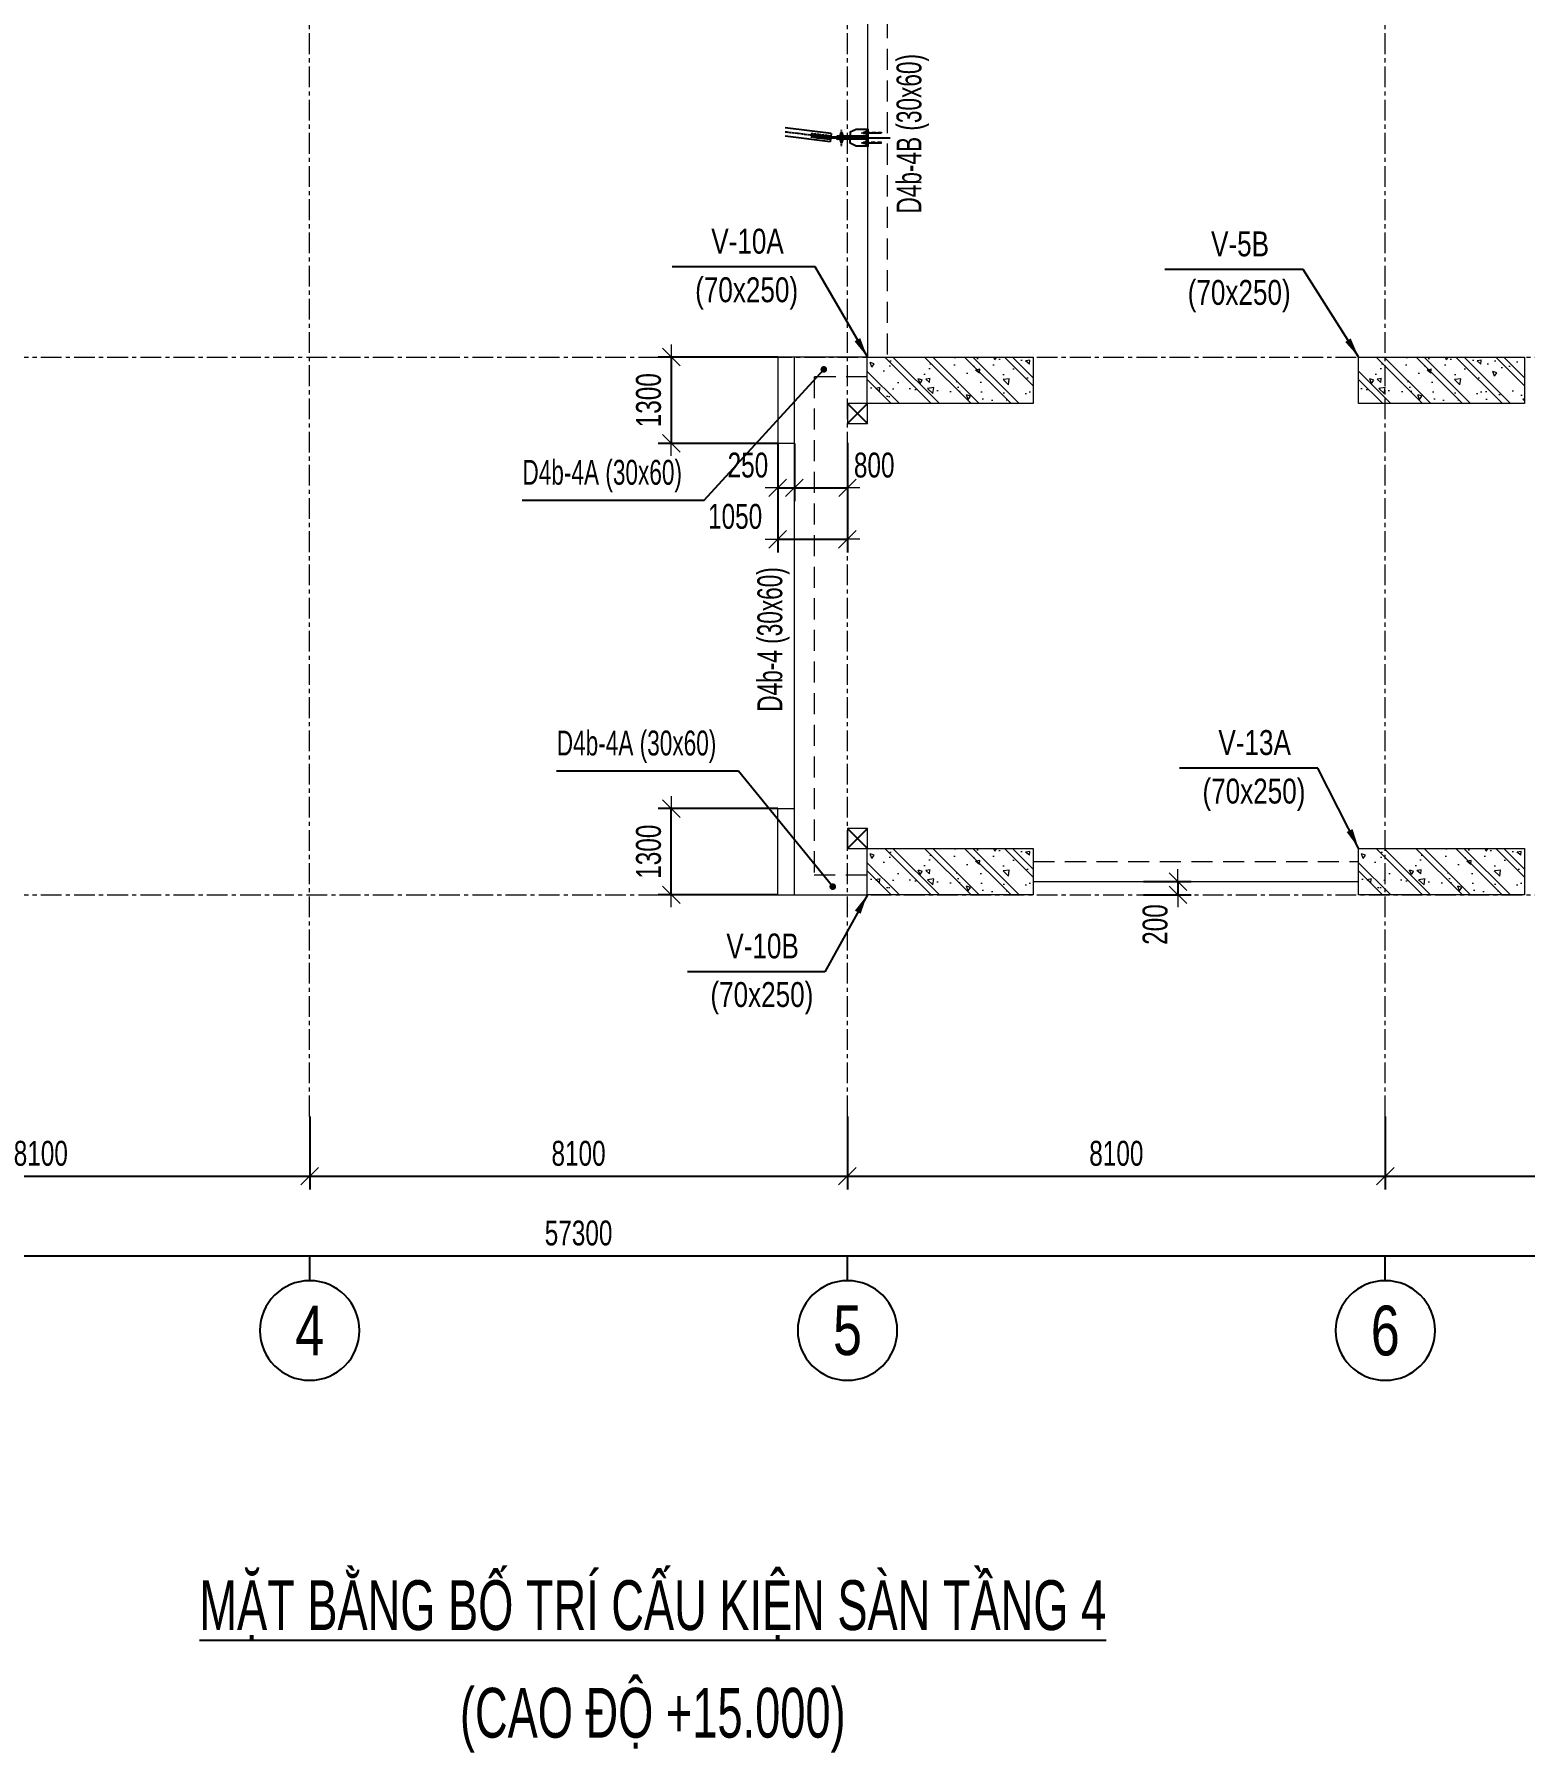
# Model space of a CAD drawing. Header units: millimetres. Extents: x 217991 to 313900, y 2625501 to 2818210.
# Drawn here: x 252753 to 275200, y 2632916 to 2658795 of the extents above; entities that cross this region are included whole.
import ezdxf
from ezdxf.enums import TextEntityAlignment as Align

# ---------------------------------------------------------------- set-up
doc = ezdxf.new("R2010")
doc.units = ezdxf.units.MM
doc.header["$LTSCALE"] = 50
doc.header["$MEASUREMENT"] = 0
doc.linetypes.add('CENTER', pattern=[2, 1.25, -0.25, 0.25, -0.25])
doc.linetypes.add('HIDDEN', pattern=[9.525, 6.35, -3.175])
doc.layers.get('Defpoints').update_dxf_attribs({"lineweight": 9})
for name, color, linetype, lineweight in [('02.CDC.DIM', 1, 'Continuous', 20), ('CDC- COT', 4, 'Continuous', 0), ('CDC- DAM', 3, 'Continuous', 5), ('CDC- TRUC', 5, 'CENTER', 15), ('CDC-LKT', 6, 'CENTER', 15), ('Dim', 8, 'Continuous', 15), ('Dim-off', 8, 'Continuous', 15), ('HIDDEN', 9, 'HIDDEN', 9)]:
    doc.layers.add(name, color=color, linetype=linetype, lineweight=lineweight)
for name, color, linetype in [('CDC.02.DIM', 1, 'Continuous'), ('CHI', 1, 'Continuous'), ('Hatch', 8, 'Continuous'), ('KCS_AXIS', 5, 'CENTER'), ('KCS_BORDER', 3, 'Continuous'), ('KCS_CHI', 1, 'Continuous'), ('KCS_DIM', 1, 'Continuous'), ('KCS_HAN', 1, 'Continuous'), ('KCS_TEXT_TEN COT', 3, 'Continuous'), ('KCS_TEXT_TEN DAM', 2, 'Continuous'), ('KCS_TEXT_TEN_COT', 3, 'Continuous')]:
    doc.layers.add(name, color=color, linetype=linetype)
doc.styles.add('ARIAL_3', font='arial_1.ttf', dxfattribs={"width": 0.85})
doc.styles.add('BIGTEXT', font='VHARIAL.TTF', dxfattribs={"width": 0.8, "height": 1000})
doc.styles.add('KCS_SMTEXT', font='arial_1.ttf', dxfattribs={"width": 0.7})
doc.styles.add('VN simplex', font='arial_1.ttf', dxfattribs={"width": 0.7})
doc.dimstyles.new('DIM A1 1-150 (Time City)', dxfattribs={"dimtxt": 375, "dimasz": 1.25, "dimexe": 200, "dimexo": 0, "dimgap": 150, "dimtad": 1, "dimdec": 1, "dimzin": 13, "dimdsep": 46, "dimtxsty": 'VN simplex', "dimblk1": 'D', "dimblk2": 'D', "dimsah": 1, "dimcen": 0, "dimdle": 50, "dimclrd": 1, "dimclre": 1, "dimclrt": 2, "dimadec": 0, "dimazin": 0, "dimtfac": 1, "dimtdec": 1, "dimtix": 1, "dimtmove": 2, "dimatfit": 3, "dimldrblk": 'D', "dimfxl": 1, "dimtolj": 1, "dimtzin": 13, "dimarcsym": 0})
doc.dimstyles.new('KCS_DIM100', dxfattribs={"dimscale": 100, "dimtxt": 2.5, "dimasz": 3, "dimexe": 1.2, "dimexo": 0, "dimgap": 1, "dimtad": 1, "dimdec": 0, "dimzin": 0, "dimdsep": 46, "dimtxsty": 'KCS_SMTEXT', "dimblk": 'ARCHTICK', "dimcen": 0, "dimdle": 1, "dimclrd": 1, "dimclre": 1, "dimclrt": 2, "dimadec": 0, "dimazin": 0, "dimtfac": 1, "dimtdec": 0, "dimtix": 1, "dimtmove": 2, "dimatfit": 3, "dimfxl": 1, "dimtolj": 1, "dimtzin": 0, "dimarcsym": 0})

# ---------------------------------------------------------------- blocks, each defined once
blk = doc.blocks.new('D')
at = {"layer": 'Dim'}
blk.add_line((150, 0), (-150, 0), dxfattribs=at)
at = {"layer": 'Dim', "color": 3}
blk.add_line((106, 106), (-106, -106), dxfattribs=at)
blk = doc.blocks.new('*D114')
at = {"layer": 'Defpoints', "color": 0, "ltscale": 0.5, "transparency": 16777216}
for p in [(248800, 2642498), (256900, 2642498), (256900, 2641598)]:
    blk.add_point(p, dxfattribs=at)
at = {"layer": 'Dim', "color": 1, "lineweight": -2, "ltscale": 0.5, "transparency": 16777216}
for p, q in [((248800, 2642498), (248800, 2641398)), ((256900, 2642498), (256900, 2641398)), ((248801, 2641598), (256898, 2641598))]:
    blk.add_line(p, q, dxfattribs=at)
at = {"layer": 'Dim', "color": 1, "lineweight": -2, "ltscale": 0.5, "transparency": 16777216, "xscale": 1.25, "yscale": 1.25, "zscale": 1.25, "rotation": 180}
blk.add_blockref('D', (248800, 2641598), dxfattribs=at)
at = {"layer": 'Dim', "color": 1, "lineweight": -2, "ltscale": 0.5, "transparency": 16777216, "xscale": 1.25, "yscale": 1.25, "zscale": 1.25}
blk.add_blockref('D', (256900, 2641598), dxfattribs=at)
at = {"layer": 'Dim', "color": 2, "ltscale": 0.5, "transparency": 16777216, "insert": (252850, 2641940), "char_height": 375, "attachment_point": 5, "style": 'VN simplex'}
blk.add_mtext('\\A1;8100', dxfattribs=at)
blk = doc.blocks.new('*D115')
at = {"layer": 'Defpoints', "color": 0, "ltscale": 0.5, "transparency": 16777216}
for p in [(256900, 2642498), (265000, 2642498), (265000, 2641598)]:
    blk.add_point(p, dxfattribs=at)
at = {"layer": 'Dim', "color": 1, "lineweight": -2, "ltscale": 0.5, "transparency": 16777216}
for p, q in [((256900, 2642498), (256900, 2641398)), ((265000, 2642498), (265000, 2641398)), ((256901, 2641598), (264998, 2641598))]:
    blk.add_line(p, q, dxfattribs=at)
at = {"layer": 'Dim', "color": 1, "lineweight": -2, "ltscale": 0.5, "transparency": 16777216, "xscale": 1.25, "yscale": 1.25, "zscale": 1.25, "rotation": 180}
blk.add_blockref('D', (256900, 2641598), dxfattribs=at)
at = {"layer": 'Dim', "color": 1, "lineweight": -2, "ltscale": 0.5, "transparency": 16777216, "xscale": 1.25, "yscale": 1.25, "zscale": 1.25}
blk.add_blockref('D', (265000, 2641598), dxfattribs=at)
at = {"layer": 'Dim', "color": 2, "ltscale": 0.5, "transparency": 16777216, "insert": (260950, 2641940), "char_height": 375, "attachment_point": 5, "style": 'VN simplex'}
blk.add_mtext('\\A1;8100', dxfattribs=at)
blk = doc.blocks.new('*D116')
at = {"layer": 'Defpoints', "color": 0, "ltscale": 0.5, "transparency": 16777216}
for p in [(265000, 2642498), (273100, 2642498), (273100, 2641598)]:
    blk.add_point(p, dxfattribs=at)
at = {"layer": 'Dim', "color": 1, "lineweight": -2, "ltscale": 0.5, "transparency": 16777216}
for p, q in [((265000, 2642498), (265000, 2641398)), ((273100, 2642498), (273100, 2641398)), ((265001, 2641598), (273098, 2641598))]:
    blk.add_line(p, q, dxfattribs=at)
at = {"layer": 'Dim', "color": 1, "lineweight": -2, "ltscale": 0.5, "transparency": 16777216, "xscale": 1.25, "yscale": 1.25, "zscale": 1.25, "rotation": 180}
blk.add_blockref('D', (265000, 2641598), dxfattribs=at)
at = {"layer": 'Dim', "color": 1, "lineweight": -2, "ltscale": 0.5, "transparency": 16777216, "xscale": 1.25, "yscale": 1.25, "zscale": 1.25}
blk.add_blockref('D', (273100, 2641598), dxfattribs=at)
at = {"layer": 'Dim', "color": 2, "ltscale": 0.5, "transparency": 16777216, "insert": (269050, 2641940), "char_height": 375, "attachment_point": 5, "style": 'VN simplex'}
blk.add_mtext('\\A1;8100', dxfattribs=at)
blk = doc.blocks.new('*D117')
at = {"layer": 'Defpoints', "color": 0, "ltscale": 0.5, "transparency": 16777216}
for p in [(273100, 2642498), (281200, 2642498), (281200, 2641598)]:
    blk.add_point(p, dxfattribs=at)
at = {"layer": 'Dim', "color": 1, "lineweight": -2, "ltscale": 0.5, "transparency": 16777216}
for p, q in [((273100, 2642498), (273100, 2641398)), ((281200, 2642498), (281200, 2641398)), ((273101, 2641598), (281198, 2641598))]:
    blk.add_line(p, q, dxfattribs=at)
at = {"layer": 'Dim', "color": 1, "lineweight": -2, "ltscale": 0.5, "transparency": 16777216, "xscale": 1.25, "yscale": 1.25, "zscale": 1.25, "rotation": 180}
blk.add_blockref('D', (273100, 2641598), dxfattribs=at)
at = {"layer": 'Dim', "color": 1, "lineweight": -2, "ltscale": 0.5, "transparency": 16777216, "xscale": 1.25, "yscale": 1.25, "zscale": 1.25}
blk.add_blockref('D', (281200, 2641598), dxfattribs=at)
at = {"layer": 'Dim', "color": 2, "ltscale": 0.5, "transparency": 16777216, "insert": (277150, 2641940), "char_height": 375, "attachment_point": 5, "style": 'VN simplex'}
blk.add_mtext('\\A1;8100', dxfattribs=at)
blk = doc.blocks.new('*D127')
at = {"layer": 'Defpoints', "color": 0, "ltscale": 0.5, "transparency": 16777216}
for p in [(232300, 2642498), (289600, 2642498), (289600, 2640398)]:
    blk.add_point(p, dxfattribs=at)
at = {"layer": 'Dim', "color": 1, "lineweight": -2, "ltscale": 0.5, "transparency": 16777216}
for p, q in [((232300, 2642498), (232300, 2640198)), ((289600, 2642498), (289600, 2640198)), ((232301, 2640398), (289598, 2640398))]:
    blk.add_line(p, q, dxfattribs=at)
at = {"layer": 'Dim', "color": 1, "lineweight": -2, "ltscale": 0.5, "transparency": 16777216, "xscale": 1.25, "yscale": 1.25, "zscale": 1.25, "rotation": 180}
blk.add_blockref('D', (232300, 2640398), dxfattribs=at)
at = {"layer": 'Dim', "color": 1, "lineweight": -2, "ltscale": 0.5, "transparency": 16777216, "xscale": 1.25, "yscale": 1.25, "zscale": 1.25}
blk.add_blockref('D', (289600, 2640398), dxfattribs=at)
at = {"layer": 'Dim', "color": 2, "ltscale": 0.5, "transparency": 16777216, "insert": (260950, 2640740), "char_height": 375, "attachment_point": 5, "style": 'VN simplex'}
blk.add_mtext('\\A1;57300', dxfattribs=at)
blk = doc.blocks.new('*D133')
at = {"layer": 'Defpoints', "color": 0, "ltscale": 0.5, "transparency": 16777216}
for p in [(263950, 2652641), (265000, 2652641), (265000, 2651191)]:
    blk.add_point(p, dxfattribs=at)
at = {"layer": 'Dim-off', "color": 1, "lineweight": -2, "ltscale": 0.5, "transparency": 16777216}
for p, q in [((263950, 2652641), (263950, 2650991)), ((265000, 2652641), (265000, 2650991)), ((263951, 2651191), (264998, 2651191))]:
    blk.add_line(p, q, dxfattribs=at)
at = {"layer": 'Dim-off', "color": 1, "lineweight": -2, "ltscale": 0.5, "transparency": 16777216, "xscale": 1.25, "yscale": 1.25, "zscale": 1.25, "rotation": 180}
blk.add_blockref('D', (263950, 2651191), dxfattribs=at)
at = {"layer": 'Dim-off', "color": 1, "lineweight": -2, "ltscale": 0.5, "transparency": 16777216, "xscale": 1.25, "yscale": 1.25, "zscale": 1.25}
blk.add_blockref('D', (265000, 2651191), dxfattribs=at)
at = {"layer": 'Dim-off', "color": 2, "ltscale": 0.5, "transparency": 16777216, "insert": (263308, 2651533), "char_height": 375, "attachment_point": 5, "style": 'VN simplex'}
blk.add_mtext('\\A1;1050', dxfattribs=at)
blk = doc.blocks.new('_ArchTick')
at = {"const_width": 0.15}
blk.add_lwpolyline([(-0.5, -0.5), (0.5, 0.5)], dxfattribs=at)
blk = doc.blocks.new('cot vach loi tang 3 new')
at = {"layer": 'CDC- COT'}
h = blk.add_hatch(dxfattribs=at)
h.set_pattern_fill('BT-01', color=8, scale=100, angle=90, pattern_type=2)
h.set_pattern_definition([(140, (422442.93, -475572.3), (62.7521, 717.2602), [75, -825]), (85, (422442.9, -475572.3), (-752.1921, -138.7513), [60, -660]), (190.4514, (422448.16, -475512.5), (-689.4395, 578.5094), [63.7402, -701.1421]), (136.1842, (422242.9, -475572.3), (165.519, 1067.241), [112.5, -1237.5]), (186.6356, (422256.7, -475483.4), (-974.118, 934.6627), [95.6103, -1051.713]), (81.1842, (422242.9, -475572.3), (-974.1186, 934.662), [90, -990]), (111, (422292.93, -475472.3), (402.6189, 596.90705), [75, -825]), (56, (422292.9, -475472.3), (-725.15, 243.3153), [60, -660]), (161.4514, (422326.5, -475422.56), (-322.5305, 840.2226), [63.7402, -701.1421]), (127.5, (422442.93, -475572.3), (-332.89385, 12.15986), [0, -652, 0, -670, 0, -662.5]), (97.5, (422442.93, -475572.3), (-394.4117, 263.06954), [0, -382, 0, -637, 0, -252.5]), (57.5, (422442.93, -475795.3), (22.55487, 533.82244), [0, -250, 0, -780, 0, -1035]), (47.5, (422442.93, -475895.3), (-100.105, 583.18617), [0, -325, 0, -518, 0, -735]), (135, (422442.93, -475572.3), (-300.5204, -300.5204), []), (135, (422320.43, -475572.3), (-300.5204, -300.5204), [])])
h.paths.add_polyline_path([(75207, -268443), (75207, -267743), (77707, -267743), (77707, -268443)])
h = blk.add_hatch(dxfattribs=at)
h.set_pattern_fill('BT-01', color=8, scale=100, angle=90, pattern_type=2)
h.set_pattern_definition([(140, (429242.93, -475572.3), (62.7521, 717.2602), [75, -825]), (85, (429242.9, -475572.3), (-752.1921, -138.7513), [60, -660]), (190.4514, (429248.16, -475512.5), (-689.4395, 578.5094), [63.7402, -701.1421]), (136.1842, (429042.9, -475572.3), (165.519, 1067.241), [112.5, -1237.5]), (186.6356, (429056.7, -475483.4), (-974.118, 934.6627), [95.6103, -1051.713]), (81.1842, (429042.9, -475572.3), (-974.1186, 934.662), [90, -990]), (111, (429092.93, -475472.3), (402.6189, 596.90705), [75, -825]), (56, (429092.9, -475472.3), (-725.15, 243.3153), [60, -660]), (161.4514, (429126.5, -475422.56), (-322.5305, 840.2226), [63.7402, -701.1421]), (127.5, (429242.93, -475572.3), (-332.89385, 12.15986), [0, -652, 0, -670, 0, -662.5]), (97.5, (429242.93, -475572.3), (-394.4117, 263.06954), [0, -382, 0, -637, 0, -252.5]), (57.5, (429242.93, -475795.3), (22.55487, 533.82244), [0, -250, 0, -780, 0, -1035]), (47.5, (429242.93, -475895.3), (-100.105, 583.18617), [0, -325, 0, -518, 0, -735]), (135, (429242.93, -475572.3), (-300.5204, -300.5204), []), (135, (429120.43, -475572.3), (-300.5204, -300.5204), [])])
h.paths.add_polyline_path([(82607, -268443), (82607, -267743), (85107, -267743), (85107, -268443)])
h = blk.add_hatch(dxfattribs=at)
h.set_pattern_fill('BT-01', color=8, scale=100, angle=90, pattern_type=2)
h.set_pattern_definition([(140, (422442.93, -482972.3), (62.7521, 717.2602), [75, -825]), (85, (422442.9, -482972.3), (-752.1921, -138.7513), [60, -660]), (190.4514, (422448.16, -482912.5), (-689.4395, 578.5094), [63.7402, -701.1421]), (136.1842, (422242.9, -482972.3), (165.519, 1067.241), [112.5, -1237.5]), (186.6356, (422256.7, -482883.4), (-974.118, 934.6627), [95.6103, -1051.713]), (81.1842, (422242.9, -482972.3), (-974.1186, 934.662), [90, -990]), (111, (422292.93, -482872.3), (402.6189, 596.90705), [75, -825]), (56, (422292.9, -482872.3), (-725.15, 243.3153), [60, -660]), (161.4514, (422326.5, -482822.56), (-322.5305, 840.2226), [63.7402, -701.1421]), (127.5, (422442.93, -482972.3), (-332.89385, 12.15986), [0, -652, 0, -670, 0, -662.5]), (97.5, (422442.93, -482972.3), (-394.4117, 263.06954), [0, -382, 0, -637, 0, -252.5]), (57.5, (422442.93, -483195.3), (22.55487, 533.82244), [0, -250, 0, -780, 0, -1035]), (47.5, (422442.93, -483295.3), (-100.105, 583.18617), [0, -325, 0, -518, 0, -735]), (135, (422442.93, -482972.3), (-300.5204, -300.5204), []), (135, (422320.43, -482972.3), (-300.5204, -300.5204), [])])
h.paths.add_polyline_path([(75207, -275843), (75207, -275143), (77707, -275143), (77707, -275843)])
h = blk.add_hatch(dxfattribs=at)
h.set_pattern_fill('BT-01', color=8, scale=100, angle=90, pattern_type=2)
h.set_pattern_definition([(140, (429842.93, -482972.3), (62.7521, 717.2602), [75, -825]), (85, (429842.9, -482972.3), (-752.1921, -138.7513), [60, -660]), (190.4514, (429848.16, -482912.5), (-689.4395, 578.5094), [63.7402, -701.1421]), (136.1842, (429642.9, -482972.3), (165.519, 1067.241), [112.5, -1237.5]), (186.6356, (429656.7, -482883.4), (-974.118, 934.6627), [95.6103, -1051.713]), (81.1842, (429642.9, -482972.3), (-974.1186, 934.662), [90, -990]), (111, (429692.93, -482872.3), (402.6189, 596.90705), [75, -825]), (56, (429692.9, -482872.3), (-725.15, 243.3153), [60, -660]), (161.4514, (429726.5, -482822.56), (-322.5305, 840.2226), [63.7402, -701.1421]), (127.5, (429842.93, -482972.3), (-332.89385, 12.15986), [0, -652, 0, -670, 0, -662.5]), (97.5, (429842.93, -482972.3), (-394.4117, 263.06954), [0, -382, 0, -637, 0, -252.5]), (57.5, (429842.93, -483195.3), (22.55487, 533.82244), [0, -250, 0, -780, 0, -1035]), (47.5, (429842.93, -483295.3), (-100.105, 583.18617), [0, -325, 0, -518, 0, -735]), (135, (429842.93, -482972.3), (-300.5204, -300.5204), []), (135, (429720.43, -482972.3), (-300.5204, -300.5204), [])])
h.paths.add_polyline_path([(82607, -275843), (82607, -275143), (85107, -275143), (85107, -275843)])
for points in [[(75207, -268443), (75207, -267743), (77707, -267743), (77707, -268443)], [(82607, -268443), (82607, -267743), (85107, -267743), (85107, -268443)], [(75207, -275843), (75207, -275143), (77707, -275143), (77707, -275843)], [(82607, -275843), (82607, -275143), (85107, -275143), (85107, -275843)]]:
    blk.add_lwpolyline(points, close=True, dxfattribs=at)
blk = doc.blocks.new('*D92')
at = {"layer": 'Defpoints', "color": 0, "ltscale": 0.5, "transparency": 16777216}
for p in [(264201, 2652635), (265001, 2652635), (265001, 2651965)]:
    blk.add_point(p, dxfattribs=at)
at = {"layer": 'Dim-off', "color": 1, "lineweight": -2, "ltscale": 0.5, "transparency": 16777216}
for p, q in [((264201, 2652635), (264201, 2651765)), ((265001, 2652635), (265001, 2651765)), ((264202, 2651965), (265000, 2651965))]:
    blk.add_line(p, q, dxfattribs=at)
at = {"layer": 'Dim-off', "color": 1, "lineweight": -2, "ltscale": 0.5, "transparency": 16777216, "xscale": 1.25, "yscale": 1.25, "zscale": 1.25, "rotation": 180}
blk.add_blockref('D', (264201, 2651965), dxfattribs=at)
at = {"layer": 'Dim-off', "color": 1, "lineweight": -2, "ltscale": 0.5, "transparency": 16777216, "xscale": 1.25, "yscale": 1.25, "zscale": 1.25}
blk.add_blockref('D', (265001, 2651965), dxfattribs=at)
at = {"layer": 'Dim-off', "color": 2, "ltscale": 0.5, "transparency": 16777216, "insert": (265403, 2652306), "char_height": 375, "attachment_point": 5, "style": 'VN simplex'}
blk.add_mtext('\\A1;800', dxfattribs=at)
blk = doc.blocks.new('*D178')
at = {"layer": 'Defpoints', "color": 0, "ltscale": 0.5, "transparency": 16777216}
for p in [(263950, 2652635), (264200, 2652635), (264200, 2651965)]:
    blk.add_point(p, dxfattribs=at)
at = {"layer": 'Dim-off', "color": 1, "lineweight": -2, "ltscale": 0.5, "transparency": 16777216}
for p, q in [((263950, 2652635), (263950, 2651765)), ((264200, 2652635), (264200, 2651765)), ((263948, 2651965), (263947, 2651965)), ((263950, 2651965), (264200, 2651965)), ((264201, 2651965), (264202, 2651965))]:
    blk.add_line(p, q, dxfattribs=at)
at = {"layer": 'Dim-off', "color": 1, "lineweight": -2, "ltscale": 0.5, "transparency": 16777216, "xscale": 1.25, "yscale": 1.25, "zscale": 1.25}
blk.add_blockref('D', (263950, 2651965), dxfattribs=at)
at = {"layer": 'Dim-off', "color": 1, "lineweight": -2, "ltscale": 0.5, "transparency": 16777216, "xscale": 1.25, "yscale": 1.25, "zscale": 1.25, "rotation": 180}
blk.add_blockref('D', (264200, 2651965), dxfattribs=at)
at = {"layer": 'Dim-off', "color": 2, "ltscale": 0.5, "transparency": 16777216, "insert": (263500, 2652306), "char_height": 375, "attachment_point": 5, "style": 'VN simplex'}
blk.add_mtext('\\A1;250', dxfattribs=at)
blk = doc.blocks.new('*D179')
at = {"layer": 'Defpoints', "color": 0, "ltscale": 0.5, "transparency": 16777216}
for p in [(263950, 2653935), (262347, 2652635), (263950, 2652635)]:
    blk.add_point(p, dxfattribs=at)
at = {"layer": 'Dim-off', "color": 1, "lineweight": -2, "ltscale": 0.5, "transparency": 16777216}
for p, q in [((263950, 2653935), (262147, 2653935)), ((262347, 2653934), (262347, 2652637)), ((263950, 2652635), (262147, 2652635))]:
    blk.add_line(p, q, dxfattribs=at)
at = {"layer": 'Dim-off', "color": 1, "lineweight": -2, "ltscale": 0.5, "transparency": 16777216, "xscale": 1.25, "yscale": 1.25, "zscale": 1.25}
for p, rotation in [((262347, 2653935), 90), ((262347, 2652635), 270)]:
    blk.add_blockref('D', p, dxfattribs=dict(at, rotation=rotation))
at = {"layer": 'Dim-off', "color": 2, "ltscale": 0.5, "transparency": 16777216, "insert": (262005, 2653285), "char_height": 375, "attachment_point": 5, "rotation": 90, "style": 'VN simplex'}
blk.add_mtext('\\A1;1300', dxfattribs=at)
blk = doc.blocks.new('*D93')
at = {"layer": 'Defpoints', "color": 0, "ltscale": 0.5, "transparency": 16777216}
for p in [(262347, 2647135), (263950, 2647135), (263950, 2645835)]:
    blk.add_point(p, dxfattribs=at)
at = {"layer": 'Dim-off', "color": 1, "lineweight": -2, "ltscale": 0.5, "transparency": 16777216}
for p, q in [((263950, 2647135), (262147, 2647135)), ((262347, 2645837), (262347, 2647134)), ((263950, 2645835), (262147, 2645835))]:
    blk.add_line(p, q, dxfattribs=at)
at = {"layer": 'Dim-off', "color": 1, "lineweight": -2, "ltscale": 0.5, "transparency": 16777216, "xscale": 1.25, "yscale": 1.25, "zscale": 1.25}
for p, rotation in [((262347, 2647135), 90), ((262347, 2645835), 270)]:
    blk.add_blockref('D', p, dxfattribs=dict(at, rotation=rotation))
at = {"layer": 'Dim-off', "color": 2, "ltscale": 0.5, "transparency": 16777216, "insert": (262005, 2646485), "char_height": 375, "attachment_point": 5, "rotation": 90, "style": 'VN simplex'}
blk.add_mtext('\\A1;1300', dxfattribs=at)
blk = doc.blocks.new('*D94')
at = {"layer": 'Defpoints', "color": 0, "ltscale": 0.5, "transparency": 16777216}
for p in [(269457, 2646035), (269457, 2645835), (269977, 2645835)]:
    blk.add_point(p, dxfattribs=at)
at = {"layer": 'Dim-off', "color": 1, "lineweight": -2, "ltscale": 0.5, "transparency": 16777216}
for p, q in [((269457, 2646035), (270177, 2646035)), ((269977, 2646037), (269977, 2646038)), ((269977, 2646035), (269977, 2645835)), ((269457, 2645835), (270177, 2645835)), ((269977, 2645834), (269977, 2645833))]:
    blk.add_line(p, q, dxfattribs=at)
at = {"layer": 'Dim-off', "color": 1, "lineweight": -2, "ltscale": 0.5, "transparency": 16777216, "xscale": 1.25, "yscale": 1.25, "zscale": 1.25}
for p, rotation in [((269977, 2646035), 270), ((269977, 2645835), 90)]:
    blk.add_blockref('D', p, dxfattribs=dict(at, rotation=rotation))
at = {"layer": 'Dim-off', "color": 2, "ltscale": 0.5, "transparency": 16777216, "insert": (269635, 2645388), "char_height": 375, "attachment_point": 5, "rotation": 90, "style": 'VN simplex'}
blk.add_mtext('\\A1;200', dxfattribs=at)
blk = doc.blocks.new('DSDSDSDSDSDSDS')
at = {"layer": 'Hatch'}
h = blk.add_hatch(dxfattribs=at)
h.set_pattern_fill('ANSI31', color=256, scale=45, angle=-179.7708, style=0)
h.set_pattern_definition([(135.0000076, (1369044.366, 2751747.063), (3.977475118, 3.97747617), [])])
h.paths.add_polyline_path([(265290, 2657114), (265290, 2657364), (265300, 2657364), (265300, 2657114)])
h = blk.add_hatch(dxfattribs=at)
h.set_pattern_fill('ANSI31', color=256, scale=45, angle=-179.7708, style=0)
h.set_pattern_definition([(45.0000076, (-838445.2703, 2751746.771), (-3.97747617, 3.977475118), [])])
h.paths.add_polyline_path([(265310, 2657364), (265310, 2657114), (265300, 2657114), (265300, 2657364)])
h = blk.add_hatch(dxfattribs=at)
h.set_pattern_fill('ANSI31', color=256, scale=45, angle=-89.7708, style=0)
h.set_pattern_definition([(45.0000076, (1630127.341, 2757227.095), (3.97747617, -3.977475118), [])])
h.paths.add_polyline_path([(264922, 2657263), (264931, 2657263), (265290, 2657263), (265290, 2657248), (264922, 2657248)])
h.paths.add_polyline_path([(264847, 2657263), (264898, 2657263), (264898, 2657248), (264847, 2657248)])
h = blk.add_hatch(dxfattribs=at)
h.set_pattern_fill('ANSI31', color=256, scale=45, angle=-89.7708, style=0)
h.set_pattern_definition([(315.0000611, (1630127.461, 2557253.389), (3.9774714, 3.977479887), [])])
h.paths.add_polyline_path([(264922, 2657215), (264931, 2657215), (265290, 2657215), (265290, 2657230), (264922, 2657230)])
h.paths.add_polyline_path([(264847, 2657215), (264898, 2657215), (264898, 2657230), (264847, 2657230)])
at = {"layer": 'Hatch', "ltscale": 7.5}
h = blk.add_hatch(dxfattribs=at)
h.set_pattern_fill('ANSI32', color=256, scale=19.2, angle=-34.7708, style=0)
h.set_pattern_definition([(350.000008, (296947.651, 2656645.228), (-1.250266, -7.090616), []), (350.000008, (296950.431, 2656647.175), (-1.250266, -7.090616), [])])
h.paths.add_polyline_path([(264922, 2657314), (264922, 2657284), (264910, 2657284), (264910, 2657314)])
h.paths.add_polyline_path([(264910, 2657314), (264910, 2657284), (264898, 2657284), (264898, 2657293), (264904, 2657293), (264904, 2657314)])
h.paths.add_polyline_path([(264904, 2657314), (264904, 2657293), (264898, 2657293), (264898, 2657314)])
h = blk.add_hatch(dxfattribs=at)
h.set_pattern_fill('ANSI32', color=256, scale=19.2, angle=-34.7708, style=0)
h.set_pattern_definition([(350.000008, (296947.651, 2656657.228), (-1.250266, -7.090616), []), (350.000008, (296950.431, 2656659.175), (-1.250266, -7.090616), [])])
h.paths.add_polyline_path([(264898, 2657185), (264910, 2657185), (264910, 2657165), (264898, 2657165)])
h.paths.add_polyline_path([(264922, 2657165), (264910, 2657165), (264910, 2657185), (264922, 2657185)])
h.paths.add_polyline_path([(264910, 2657194), (264922, 2657194), (264922, 2657185), (264910, 2657185)])
h.paths.add_polyline_path([(264910, 2657194), (264910, 2657185), (264898, 2657185), (264898, 2657194)])
h = blk.add_hatch(dxfattribs=at)
h.set_pattern_fill('ANSI32', color=256, scale=19.2, angle=35.2292, style=0)
h.set_pattern_definition([(100.000008, (258853.743, 2684173.624), (7.0906157, 1.2502678), []), (100.000008, (258850.9626, 2684175.571), (7.0906157, 1.2502678), [])])
h.paths.add_polyline_path([(265242, 2657323), (265272, 2657323), (265272, 2657314), (265242, 2657314)])
h.paths.add_polyline_path([(265242, 2657314), (265272, 2657314), (265272, 2657305), (265242, 2657305)])
h = blk.add_hatch(dxfattribs=at)
h.set_pattern_fill('ANSI32', color=256, scale=19.2, angle=35.2292, style=0)
h.set_pattern_definition([(260.000008, (258853.75, 2630305.2214), (7.090616, -1.250266), []), (260.000008, (258850.97, 2630303.2746), (7.090616, -1.250266), [])])
h.paths.add_polyline_path([(265242, 2657155), (265242, 2657164), (265272, 2657164), (265272, 2657155)])
h.paths.add_polyline_path([(265242, 2657164), (265242, 2657173), (265272, 2657173), (265272, 2657164)])
at = {"layer": 'CHI', "const_width": 9.6, "elevation": 0}
for points in [[(265285, 2657264, -0.414214), (265289, 2657268)], [(265285, 2657215, 0.414214), (265289, 2657210)]]:
    blk.add_lwpolyline(points, format="xyb", dxfattribs=at)
at = {"layer": 'HIDDEN', "ltscale": 0.3}
for p, q in [((264895, 2657215, 0), (264895, 2657263, 0)), ((264898, 2657194, 0), (264898, 2657284, 0)), ((264922, 2657194, 0), (264922, 2657284, 0)), ((264925, 2657215, 0), (264925, 2657263, 0))]:
    blk.add_line(p, q, dxfattribs=at)
at = {"layer": 'HIDDEN', "ltscale": 0.2}
for p, q in [((265272, 2657323, 0), (265515, 2657323, 0)), ((265515, 2657305, 0), (265272, 2657305, 0)), ((265515, 2657173, 0), (265272, 2657173, 0)), ((265272, 2657155, 0), (265515, 2657155, 0)), ((265515, 2657323, 0), (265515, 2657305, 0)), ((265515, 2657155, 0), (265515, 2657173, 0))]:
    blk.add_line(p, q, dxfattribs=at)
at = {"layer": 'KCS_AXIS', "ltscale": 0.2}
for p, q in [((264910, 2657110, 0), (264910, 2657359, 0)), ((264539, 2657239, 0), (265643, 2657239, 0)), ((265209, 2657314, 0), (265501, 2657314, 0)), ((265209, 2657164, 0), (265498, 2657164, 0))]:
    blk.add_line(p, q, dxfattribs=at)
at = {"layer": 'KCS_AXIS', "ltscale": 0.5, "elevation": 0}
blk.add_lwpolyline([(264737, 2657240), (264060, 2657325)], dxfattribs=at)
at = {"layer": 'KCS_BORDER'}
for p, q in [((264755, 2657302, 0), (264060, 2657390, 0)), ((264739, 2657176, 0), (264060, 2657262, 0)), ((264450, 2657286, 0), (264448, 2657268, 0)), ((264747, 2657230, 0), (264448, 2657268, 0)), ((264748, 2657248, 0), (264450, 2657286, 0)), ((264755, 2657302, 0), (264739, 2657176, 0)), ((265290, 2657230, 0), (264747, 2657230, 0)), ((265290, 2657248, 0), (264748, 2657248, 0)), ((264847, 2657221, 0), (264847, 2657257, 0))]:
    blk.add_line(p, q, dxfattribs=at)
at = {"layer": 'KCS_BORDER', "ltscale": 160}
for p, q in [((264732, 2657239, 0), (264732, 2657239, 0)), ((264732, 2657239, 0), (264732, 2657239, 0)), ((264987, 2657257, 0), (264987, 2657257, 0))]:
    blk.add_line(p, q, dxfattribs=at)
at = {"layer": 'KCS_BORDER', "ltscale": 160, "elevation": 0}
for points in [[(265290, 2657364), (265132, 2657364), (265040, 2657322), (265040, 2657272)], [(265290, 2657263), (264847, 2657263), (264847, 2657248), (265290, 2657248)], [(265290, 2657215), (264847, 2657215), (264847, 2657230), (265290, 2657230)], [(265290, 2657114), (265132, 2657114), (265040, 2657156), (265040, 2657206)]]:
    blk.add_lwpolyline(points, dxfattribs=at)
for points in [[(265290, 2657114), (265300, 2657114), (265300, 2657364), (265290, 2657364)], [(265300, 2657114), (265310, 2657114), (265310, 2657364), (265300, 2657364)]]:
    blk.add_lwpolyline(points, close=True, dxfattribs=at)
at = {"layer": 'KCS_DIM'}
for p, q in [((265242, 2657323, 0), (265272, 2657323, 0)), ((265242, 2657323, 0), (265242, 2657305, 0)), ((265242, 2657305, 0), (265272, 2657305, 0)), ((265242, 2657173, 0), (265272, 2657173, 0)), ((265242, 2657155, 0), (265242, 2657173, 0)), ((265242, 2657155, 0), (265272, 2657155, 0))]:
    blk.add_line(p, q, dxfattribs=at)
at = {"layer": 'KCS_DIM', "elevation": 0}
for points in [[(264889, 2657263), (264889, 2657284), (264931, 2657284), (264931, 2657263)], [(264889, 2657215), (264889, 2657194), (264931, 2657194), (264931, 2657215)], [(265290, 2657296), (265272, 2657296), (265272, 2657332), (265290, 2657332)], [(265290, 2657182), (265272, 2657182), (265272, 2657146), (265290, 2657146)]]:
    blk.add_lwpolyline(points, close=True, dxfattribs=at)
for points in [[(264898, 2657284), (264898, 2657314), (264922, 2657314), (264922, 2657284)], [(264898, 2657194), (264898, 2657165), (264922, 2657165), (264922, 2657194)]]:
    blk.add_lwpolyline(points, dxfattribs=at)
at = {"layer": 'KCS_HAN', "extrusion": (5.22406e-09, 4.121e-08, 1)}
for p, q in [((264463, 2657265, 0), (264460, 2657238, 0)), ((264465, 2657284, 0), (264469, 2657311, 0)), ((264478, 2657263, 0), (264474, 2657236, 0)), ((264480, 2657282, 0), (264483, 2657309, 0)), ((264493, 2657262, 0), (264489, 2657235, 0)), ((264495, 2657280, 0), (264498, 2657307, 0)), ((264507, 2657260, 0), (264504, 2657233, 0)), ((264510, 2657279, 0), (264513, 2657305, 0)), ((264522, 2657258, 0), (264519, 2657231, 0)), ((264525, 2657277, 0), (264528, 2657304, 0)), ((264537, 2657256, 0), (264534, 2657229, 0)), ((264540, 2657275, 0), (264543, 2657302, 0)), ((264552, 2657254, 0), (264549, 2657227, 0)), ((264554, 2657273, 0), (264558, 2657300, 0)), ((264567, 2657252, 0), (264564, 2657225, 0)), ((264569, 2657271, 0), (264573, 2657298, 0)), ((264582, 2657251, 0), (264579, 2657224, 0)), ((264584, 2657269, 0), (264588, 2657296, 0)), ((264597, 2657249, 0), (264593, 2657222, 0)), ((264599, 2657267, 0), (264603, 2657294, 0)), ((264612, 2657247, 0), (264608, 2657220, 0)), ((264614, 2657265, 0), (264617, 2657292, 0)), ((264627, 2657245, 0), (264623, 2657218, 0)), ((264629, 2657263, 0), (264632, 2657290, 0)), ((264641, 2657243, 0), (264638, 2657216, 0)), ((264644, 2657262, 0), (264647, 2657289, 0)), ((264656, 2657241, 0), (264653, 2657214, 0)), ((264659, 2657260, 0), (264662, 2657287, 0)), ((264671, 2657240, 0), (264668, 2657213, 0)), ((264674, 2657258, 0), (264677, 2657285, 0)), ((264686, 2657238, 0), (264683, 2657211, 0)), ((264688, 2657256, 0), (264692, 2657283, 0)), ((264701, 2657236, 0), (264698, 2657209, 0)), ((264703, 2657254, 0), (264707, 2657281, 0)), ((264716, 2657234, 0), (264713, 2657207, 0)), ((264718, 2657252, 0), (264722, 2657279, 0)), ((264731, 2657232, 0), (264727, 2657205, 0)), ((264733, 2657250, 0), (264736, 2657277, 0))]:
    blk.add_line(p, q, dxfattribs=at)
blk = doc.blocks.new('_Axis name')
at = {"layer": 'CDC.02.DIM'}
blk.add_line((0, 2.5), (0, 0), dxfattribs=at)
blk.add_circle((0, 7.5), 5, dxfattribs=at)
at = {"layer": 'CDC.02.DIM', "style": 'BIGTEXT', "width": 0.75}
blk.add_attdef('.', text='', height=5, dxfattribs=at).set_placement((0, 7.5), align=Align.MIDDLE)

msp = doc.modelspace()

# ---------------------------------------------------------------- linework, layer by layer
at = {"layer": 'CDC- DAM'}
for p, q in [((265299.56, 2653935.49), (263949.56, 2653935.49)), ((263949.56, 2653935.49), (263949.56, 2652635.49)), ((264199.56, 2653935.49), (264199.56, 2645835.49)), ((264199.56, 2652635.49), (263949.56, 2652635.49)), ((263949.56, 2645835.49), (263949.56, 2647135.49)), ((264199.56, 2647129.55), (263949.56, 2647129.55)), ((263949.56, 2645835.49), (265299.56, 2645835.49))]:
    msp.add_line(p, q, dxfattribs=at)
at = {"layer": 'CDC- DAM', "linetype": 'HIDDEN'}
msp.add_line((265299.56, 2653635.49), (264499.56, 2653635.49), dxfattribs=at)
at = {"layer": 'CDC- DAM'}
for points in [[(265299.56, 2661435.49), (265299.56, 2653935.49)], [(267799.56, 2646035.49), (272699.56, 2646035.49)]]:
    msp.add_lwpolyline(points, dxfattribs=at)
at = {"layer": 'CDC- DAM', "linetype": 'HIDDEN'}
for points in [[(265599.56, 2661435.49), (265599.56, 2653935.49)], [(264499.56, 2653635.49), (264499.56, 2646135.49), (265299.56, 2646135.49)], [(267799.56, 2646335.49), (272699.56, 2646335.49)]]:
    msp.add_lwpolyline(points, dxfattribs=at)
at = {"layer": 'CDC- TRUC', "ltscale": 5}
for p, q in [((273099.56, 2642498.47), (273099.56, 2699760.71)), ((256899.56, 2642498.47), (256899.56, 2698859.23)), ((264999.56, 2642498.47), (264999.56, 2698859.23)), ((228851.14, 2653935.49), (294103.01, 2653935.49)), ((228851.14, 2645835.49), (294103.01, 2645835.49))]:
    msp.add_line(p, q, dxfattribs=at)
at = {"layer": 'CDC-LKT', "const_width": 50}
for points in [[(264668.59, 2653749.99, -1), (264618.59, 2653749.99, -1)], [(264803.5, 2645958.61, -1), (264753.5, 2645958.61, -1)]]:
    msp.add_lwpolyline(points, format="xyb", close=True, dxfattribs=at)
at = {"layer": 'CDC-LKT', "linetype": 'Continuous'}
for points in [[(264999.56, 2652935.49), (265299.56, 2652935.49), (265299.56, 2653235.49), (264999.56, 2653235.49)], [(264999.56, 2646535.49), (265299.56, 2646535.49), (265299.56, 2646835.49), (264999.56, 2646835.49)]]:
    msp.add_lwpolyline(points, close=True, dxfattribs=at)
at = {"layer": 'CHI', "color": 1}
for p, q in [((264999.56, 2653235.49), (265299.56, 2652935.49)), ((265299.56, 2653235.49), (264999.56, 2652935.49)), ((264999.56, 2646835.49), (265299.56, 2646535.49)), ((265299.56, 2646835.49), (264999.56, 2646535.49))]:
    msp.add_line(p, q, dxfattribs=at)
at = {"layer": 'KCS_CHI'}
for p, q in [((262839.69, 2651781.86), (264643.59, 2653749.99)), ((260099.43, 2651781.86), (262839.69, 2651781.86)), ((260616.6, 2647704.52), (263356.86, 2647704.52)), ((263356.86, 2647704.52), (264778.5, 2645958.61))]:
    msp.add_line(p, q, dxfattribs=at)

# ---------------------------------------------------------------- block references
for name, p in [('cot vach loi tang 3 new', (190092.19, 2921678.42)), ('DSDSDSDSDSDSDS', (0, 0))]:
    msp.add_blockref(name, p)
at = {"layer": '02.CDC.DIM'}
ref = msp.add_blockref('_Axis name', (256900.81, 2640398.47), dxfattribs=dict(at, xscale=-150, yscale=150, zscale=150, rotation=180))
ref.add_attrib('.', '4', dxfattribs={"layer": 'CDC.02.DIM', "height": 750, "style": 'BIGTEXT', "width": 0.75}).set_placement((256900.81, 2639273.47), align=Align.MIDDLE)
ref = msp.add_blockref('_Axis name', (265000.81, 2640398.47), dxfattribs=dict(at, xscale=-150, yscale=150, zscale=150, rotation=180))
ref.add_attrib('.', '5', dxfattribs={"layer": 'CDC.02.DIM', "height": 750, "style": 'BIGTEXT', "width": 0.75}).set_placement((265000.81, 2639273.47), align=Align.MIDDLE)
ref = msp.add_blockref('_Axis name', (273100.81, 2640398.47), dxfattribs=dict(at, xscale=-150, yscale=150, zscale=150, rotation=180))
ref.add_attrib('.', '6', dxfattribs={"layer": 'CDC.02.DIM', "height": 750, "style": 'BIGTEXT', "width": 0.75}).set_placement((273100.81, 2639273.47), align=Align.MIDDLE)

# ---------------------------------------------------------------- texts
at = {"layer": 'KCS_TEXT_TEN COT', "color": 6, "style": 'KCS_SMTEXT', "width": 0.65}
for s, p in [('%%UMẶT BẰNG BỐ TRÍ CẤU KIỆN SÀN TẦNG 4', (262067.69, 2634761.92)), ('(CAO ĐỘ +15.000)', (262067.69, 2633141.28))]:
    msp.add_text(s, height=750, dxfattribs=at).set_placement(p, align=Align.CENTER)
at = {"layer": 'KCS_TEXT_TEN DAM', "ltscale": 0.5, "style": 'ARIAL_3', "width": 0.65}
for s, p in [('D4b-4B (30x60)', (266113.73, 2657298.35)), ('D4b-4 (30x60)', (264017.83, 2649681.98))]:
    msp.add_text(s, height=375, rotation=90, dxfattribs=at).set_placement(p, align=Align.CENTER)
for p in [(261305.97, 2652012), (261823.14, 2647934.65)]:
    msp.add_text('D4b-4A (30x60)', height=375, dxfattribs=at).set_placement(p, align=Align.CENTER)
at = {"layer": 'KCS_TEXT_TEN_COT', "style": 'KCS_SMTEXT', "width": 0.75}
for s, p in [('V-10A', (263494.6, 2655492.79)), ('V-5B', (270913.1, 2655452.85)), ('(70x250)', (263481.56, 2654761.26)), ('(70x250)', (270900.06, 2654721.33)), ('V-13A', (271132.92, 2647941.91)), ('(70x250)', (271122.56, 2647210.38)), ('V-10B', (263721.42, 2644877.91)), ('(70x250)', (263711.06, 2644146.38))]:
    msp.add_text(s, height=375, dxfattribs=at).set_placement(p, align=Align.CENTER)

# ---------------------------------------------------------------- dimensions: what is measured, and where the dimension line sits
at = {"layer": 'Dim', "color": 1, "ltscale": 0.5}
for base, p1, p2, picture, middle in [((289599.56, 2640398.47), (232299.56, 2642498.47), (289599.56, 2642498.47), '*D127', (260949.56, 2640740.06)), ((256899.56, 2641598.47), (248799.56, 2642498.47), (256899.56, 2642498.47), '*D114', (252849.56, 2641939.94)), ((264999.56, 2641598.47), (256899.56, 2642498.47), (264999.56, 2642498.47), '*D115', (260949.56, 2641939.94)), ((273099.56, 2641598.47), (264999.56, 2642498.47), (273099.56, 2642498.47), '*D116', (269049.56, 2641939.94)), ((281199.56, 2641598.47), (273099.56, 2642498.47), (281199.56, 2642498.47), '*D117', (277149.56, 2641939.94))]:
    dim = msp.add_linear_dim(base=base, p1=p1, p2=p2, dimstyle='DIM A1 1-150 (Time City)', dxfattribs=at)
    dim.commit()
    dim.dimension.update_dxf_attribs({"geometry": picture, "text_midpoint": middle})
at = {"layer": 'Dim-off', "color": 1, "ltscale": 0.5}
for base, p1, p2, angle, picture, middle in [((262346.92, 2652635.49), (263949.56, 2653935.49), (263949.56, 2652635.49), 90, '*D179', (262005.32, 2653285.49)), ((262346.92, 2647135.49), (263949.56, 2645835.49), (263949.56, 2647135.49), 270, '*D93', (262005.32, 2646485.49))]:
    dim = msp.add_linear_dim(base=base, p1=p1, p2=p2, angle=angle, dimstyle='DIM A1 1-150 (Time City)', dxfattribs=at)
    dim.commit()
    dim.dimension.update_dxf_attribs({"geometry": picture, "text_midpoint": middle})
for base, p1, p2, picture, middle in [((264999.56, 2651191.42), (263949.56, 2652641.42), (264999.56, 2652641.42), '*D133', (263308.19, 2651532.89)), ((264199.56, 2651964.57), (263949.56, 2652635.49), (264199.56, 2652635.49), '*D178', (263499.98, 2652306.03)), ((265000.81, 2651964.57), (264200.81, 2652635.49), (265000.81, 2652635.49), '*D92', (265403.37, 2652306.03))]:
    dim = msp.add_linear_dim(base=base, p1=p1, p2=p2, dimstyle='DIM A1 1-150 (Time City)', dxfattribs=at)
    dim.commit()
    dim.dimension.update_dxf_attribs({"geometry": picture, "text_midpoint": middle, "dimtype": 160})
dim = msp.add_linear_dim(base=(269976.78, 2645835.49), p1=(269457.15, 2646035.49), p2=(269457.15, 2645835.49), angle=90, dimstyle='DIM A1 1-150 (Time City)', dxfattribs=at)
dim.commit()
dim.dimension.update_dxf_attribs({"geometry": '*D94', "text_midpoint": (269635.18, 2645387.98), "dimtype": 160})

# ---------------------------------------------------------------- leaders
at = {"layer": 'KCS_TEXT_TEN_COT', "color": 1}
for points in [[(265299.56, 2653936.23), (264515.62, 2655292.79), (262361.71, 2655292.79)], [(272699.56, 2653936.23), (271864.12, 2655252.85), (269780.21, 2655252.85)], [(272699.56, 2646536.23), (272086.62, 2647741.91), (270002.71, 2647741.91)], [(265299.56, 2645836.23), (264660.62, 2644677.91), (262591.21, 2644677.91)]]:
    msp.add_leader(points, dimstyle='KCS_DIM100', dxfattribs=at)

doc.saveas('drawing.dxf')
